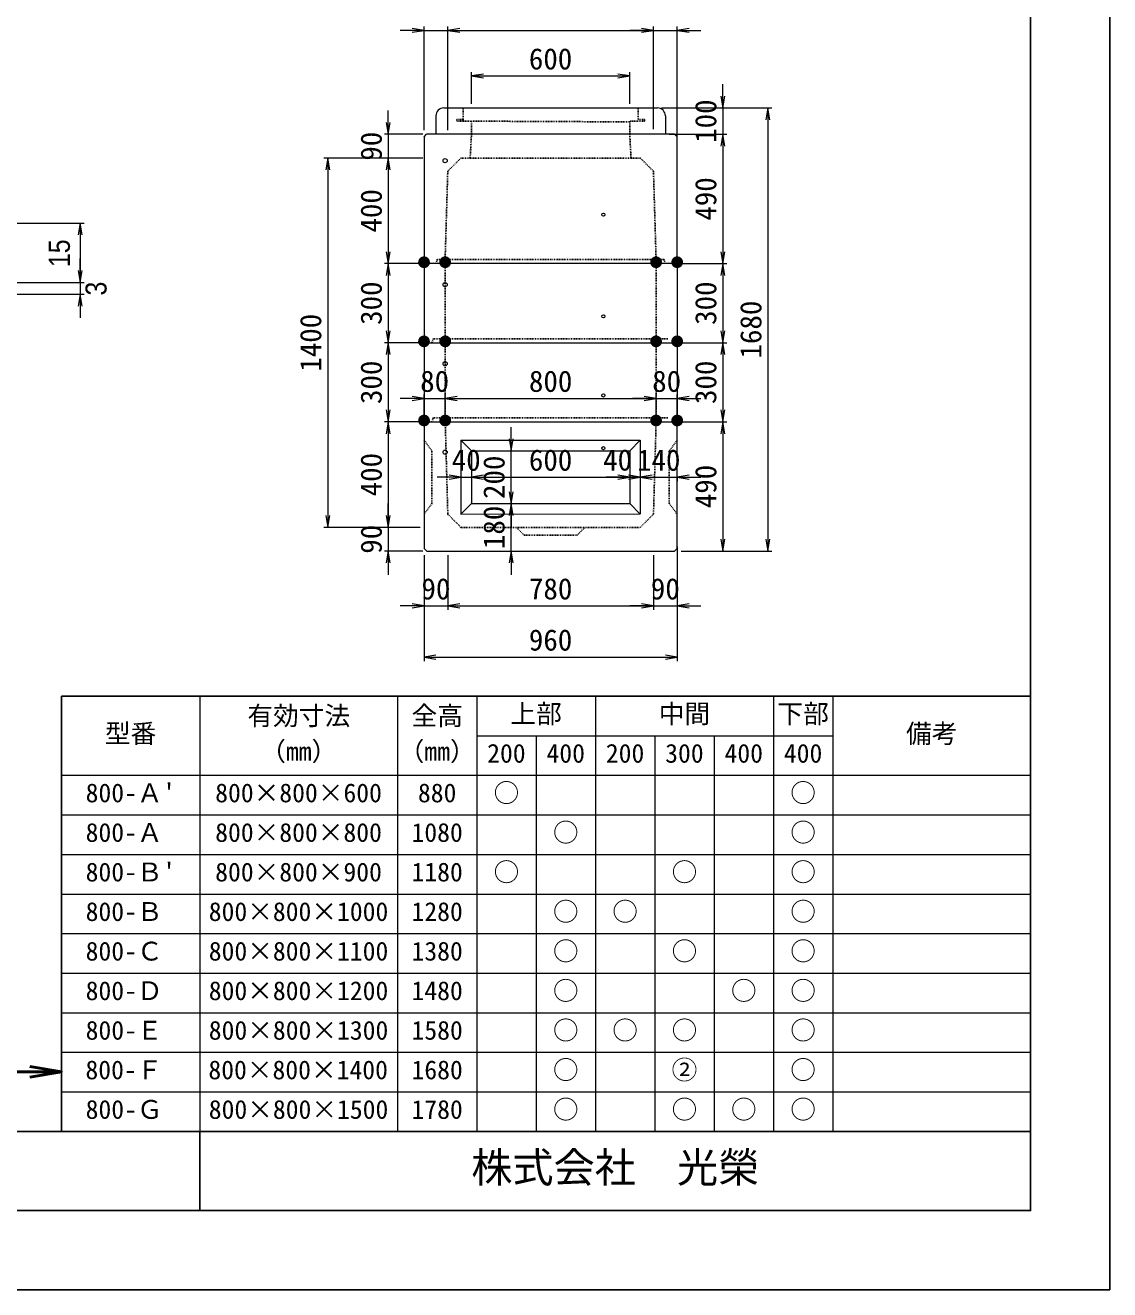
# Model space of a CAD drawing. Units: millimetres, scale not verified. Extents: x -210 to 210, y -148 to 148.
# Drawn here: x 72.9 to 210, y -148.5 to 11.3 of the extents above; entities that cross this region are included whole.
import ezdxf
from ezdxf.enums import TextEntityAlignment as Align

# ---------------------------------------------------------------- set-up
doc = ezdxf.new("R2010")
doc.units = ezdxf.units.MM
doc.linetypes.add('USER2', pattern=[4.7625, 3.175, -1.5875])
doc.layers.add('0-0', color=7, linetype='Continuous')
for name, color, linetype, lineweight in [('0-1_0', 9, 'Continuous', 25), ('0-2_dims', 2, 'Continuous', 13), ('0-3_pen1実線', 4, 'Continuous', 13), ('0-4_pen2実線', 3, 'Continuous', 13), ('0-5_pen3実線', 7, 'Continuous', 18), ('0-6_pen4実線', 6, 'Continuous', 25), ('0-8_pen2破線', 3, 'USER2', 25), ('0-B_draw', 7, 'Continuous', 13)]:
    doc.layers.add(name, color=color, linetype=linetype, lineweight=lineweight)
doc.styles.add('ＭＳ ゴシック', font='')
doc.styles.add('ＭＳ Ｐゴシック', font='')
doc.styles.get('ＭＳ ゴシック').set_extended_font_data('MS Gothic')
doc.styles.get('ＭＳ Ｐゴシック').set_extended_font_data('MS PGothic')

# ---------------------------------------------------------------- blocks, each defined once
blk = doc.blocks.new('部分図 1')
at = {"layer": '0-1_0'}
blk.add_lwpolyline([(0, 0), (12600, 0), (12600, 8910), (0, 8910)], close=True, dxfattribs=at)
at = {"layer": '0-2_dims', "lineweight": 18}
for p, q in [((10000, 4774), (9910, 4774)), ((10000, 4395.8), (10000, 4789)), ((10000, 4774), (10090.4, 4774)), ((10090.4, 4395.8), (10090.4, 4789)), ((10090.4, 4395.8), (10090.4, 4789)), ((10090.4, 4774), (10180.4, 4774)), ((10090.4, 4774), (10870, 4774)), ((10870, 4774), (10780, 4774)), ((10870, 4400), (10870, 4789)), ((10870, 4400), (10870, 4789)), ((10870, 4774), (10960, 4774)), ((10960, 4342), (10960, 4789)), ((10960, 4774), (11050, 4774)), ((10180, 4495), (10180, 4616)), ((10780, 4495), (10780, 4616)), ((10180, 4601), (10780, 4601)), ((11133, 4480), (11133, 4570)), ((9864.56, 4380), (9864.56, 4470)), ((10900, 4480), (11148, 4480)), ((10930, 4480), (11319, 4480)), ((11133, 4480), (11133, 4380)), ((11304, 4480), (11304, 2800)), ((9995, 4380), (9849.56, 4380)), ((9864.56, 4380), (9864.56, 4290)), ((10930, 4380), (11148, 4380)), ((10930, 4380), (11148, 4380)), ((11133, 4380), (11133, 4290)), ((11133, 4380), (11133, 3890)), ((9995, 4290), (9620, 4290)), ((9635, 4290), (9635, 2890)), ((9995, 4290), (9849.56, 4290)), ((9995, 4290), (9849.56, 4290)), ((9864.56, 4290), (9864.56, 4200)), ((9864.56, 4290), (9864.56, 3890)), ((9985, 3890), (9849.56, 3890)), ((9985, 3890), (9849.56, 3890)), ((9864.56, 3890), (9864.56, 3590)), ((10975, 3890), (11148, 3890)), ((10975, 3890), (11148, 3890)), ((11133, 3890), (11133, 3590)), ((9985, 3590), (9849.56, 3590)), ((9985, 3590), (9849.56, 3590)), ((9864.56, 3590), (9864.56, 3290)), ((10975, 3590), (11148, 3590)), ((10975, 3590), (11148, 3590)), ((11133, 3590), (11133, 3290)), ((10000.1, 3378.9), (9910.1, 3378.9)), ((10000.1, 3289.9), (10000.1, 3393.9)), ((10000.1, 3378.9), (10080.51, 3378.9)), ((10080.51, 3305), (10080.51, 3393.9)), ((10080.51, 3305), (10080.51, 3393.9)), ((10080.51, 3378.9), (10170.51, 3378.9)), ((10080.51, 3378.9), (10880.1, 3378.9)), ((10880.1, 3378.9), (10790.1, 3378.9)), ((10880.1, 3305), (10880.1, 3393.9)), ((10880.1, 3305), (10880.1, 3393.9)), ((10880.1, 3378.9), (10960.1, 3378.9)), ((10960.1, 3290), (10960.1, 3393.9)), ((10960.1, 3378.9), (11050.1, 3378.9)), ((9985, 3290), (9849.56, 3290)), ((10015, 3290), (9849.56, 3290)), ((9864.56, 3290), (9864.56, 2890)), ((10330.1, 3180), (10330.1, 3270)), ((10975, 3290), (11148, 3290)), ((10990, 3290), (11148, 3290)), ((11133, 3290), (11133, 2800)), ((10330.1, 3180), (10345.1, 3180)), ((10330.1, 2980), (10330.1, 3180)), ((10140.1, 3080), (10050.1, 3080)), ((10140.1, 3080), (10140.1, 3065)), ((10140.1, 3080), (10180.1, 3080)), ((10180.1, 3080), (10180.1, 3065)), ((10180.1, 3080), (10270.1, 3080)), ((10180.1, 3080), (10180.1, 3065)), ((10180.1, 3080), (10780.1, 3080)), ((10330.1, 2980), (10330.1, 3070)), ((10780.1, 3080), (10690.1, 3080)), ((10820.1, 3080), (10730.1, 3080)), ((10780.1, 3080), (10780.1, 3065)), ((10780.1, 3080), (10780.1, 3065)), ((10780.1, 3080), (10820.1, 3080)), ((10820.1, 3080), (10820.1, 3065)), ((10820.1, 3080), (10910.1, 3080)), ((10820.1, 3080), (10820.1, 3065)), ((10820.1, 3080), (10960.1, 3080)), ((10960.1, 3080), (10960.1, 3065)), ((10960.1, 3080), (11050.1, 3080)), ((9864.56, 2890), (9864.56, 2980)), ((10330.1, 2980), (10345.1, 2980)), ((10330.1, 2800), (10330.1, 2980)), ((10330.1, 2980), (10345.1, 2980)), ((10330.1, 2980), (10330.1, 2890)), ((9970, 2890), (9620, 2890)), ((9985, 2890), (9849.56, 2890)), ((9985, 2890), (9849.56, 2890)), ((9864.56, 2890), (9864.56, 2800)), ((9995, 2800), (9849.56, 2800)), ((9864.56, 2800), (9864.56, 2710)), ((10000.1, 2784.5), (10000.1, 2577)), ((10090.5, 2784.5), (10090.5, 2577)), ((10090.5, 2784.5), (10090.5, 2577)), ((10280.1, 2800), (10345.1, 2800)), ((10330.1, 2800), (10330.1, 2710)), ((10870.1, 2784.5), (10870.1, 2577)), ((10870.1, 2784.5), (10870.1, 2577)), ((10960.1, 2818), (10960.1, 2577)), ((10975, 2800), (11148, 2800)), ((10990, 2800), (11319, 2800)), ((10000.1, 2717.62), (10000.1, 2383)), ((10960.1, 2732), (10960.1, 2383)), ((10000.1, 2592), (9910.1, 2592)), ((10000.1, 2592), (10090.5, 2592)), ((10090.5, 2592), (10180.5, 2592)), ((10090.5, 2592), (10870.1, 2592)), ((10870.1, 2592), (10780.1, 2592)), ((10870.1, 2592), (10960.1, 2592)), ((10960.1, 2592), (11050.1, 2592)), ((10000.1, 2398), (10960.1, 2398))]:
    blk.add_line(p, q, dxfattribs=at)
at = {"layer": '0-2_dims'}
for p, q in [((8336.08, 4043.69), (8711.18, 4043.69)), ((8696.18, 4043.69), (8696.18, 3818.69)), ((8696.18, 3818.69), (8696.18, 3908.69)), ((8336.08, 3818.69), (8711.18, 3818.69)), ((8336.08, 3818.69), (8711.18, 3818.69)), ((8696.18, 3818.69), (8696.18, 3773.69)), ((8336.08, 3773.69), (8711.18, 3773.69)), ((8696.18, 3773.69), (8696.18, 3683.69))]:
    blk.add_line(p, q, dxfattribs=at)
at = {"layer": '0-2_dims', "lineweight": 50}
blk.add_line((8625, 826), (8390, 826), dxfattribs=at)
at = {"layer": '0-2_dims', "lineweight": 18}
for points in [[(9955, 4766.5), (10000, 4774), (9955, 4781.5)], [(10135.4, 4781.5), (10090.4, 4774), (10135.4, 4766.5)], [(10135.4, 4781.5), (10090.4, 4774), (10135.4, 4766.5)], [(10825, 4766.5), (10870, 4774), (10825, 4781.5)], [(10825, 4766.5), (10870, 4774), (10825, 4781.5)], [(11005, 4781.5), (10960, 4774), (11005, 4766.5)], [(10225, 4608.5), (10180, 4601), (10225, 4593.5)], [(10735, 4593.5), (10780, 4601), (10735, 4608.5)], [(11125.5, 4525), (11133, 4480), (11140.5, 4525)], [(11311.5, 4435), (11304, 4480), (11296.5, 4435)], [(9857.06, 4425), (9864.56, 4380), (9872.06, 4425)], [(11140.5, 4335), (11133, 4380), (11125.5, 4335)], [(11140.5, 4335), (11133, 4380), (11125.5, 4335)], [(9642.5, 4245), (9635, 4290), (9627.5, 4245)], [(9872.06, 4245), (9864.56, 4290), (9857.06, 4245)], [(9872.06, 4245), (9864.56, 4290), (9857.06, 4245)], [(9857.06, 3935), (9864.56, 3890), (9872.06, 3935)], [(11125.5, 3935), (11133, 3890), (11140.5, 3935)], [(9872.06, 3845), (9864.56, 3890), (9857.06, 3845)], [(11140.5, 3845), (11133, 3890), (11125.5, 3845)], [(9857.06, 3635), (9864.56, 3590), (9872.06, 3635)], [(11125.5, 3635), (11133, 3590), (11140.5, 3635)], [(9872.06, 3545), (9864.56, 3590), (9857.06, 3545)], [(11140.5, 3545), (11133, 3590), (11125.5, 3545)], [(9955.1, 3371.4), (10000.1, 3378.9), (9955.1, 3386.4)], [(10125.51, 3386.4), (10080.51, 3378.9), (10125.51, 3371.4)], [(10125.51, 3386.4), (10080.51, 3378.9), (10125.51, 3371.4)], [(10835.1, 3371.4), (10880.1, 3378.9), (10835.1, 3386.4)], [(10835.1, 3371.4), (10880.1, 3378.9), (10835.1, 3386.4)], [(11005.1, 3386.4), (10960.1, 3378.9), (11005.1, 3371.4)], [(9857.06, 3335), (9864.56, 3290), (9872.06, 3335)], [(11125.5, 3335), (11133, 3290), (11140.5, 3335)], [(9872.06, 3245), (9864.56, 3290), (9857.06, 3245)], [(11140.5, 3245), (11133, 3290), (11125.5, 3245)], [(10322.6, 3225), (10330.1, 3180), (10337.6, 3225)], [(10095.1, 3072.5), (10140.1, 3080), (10095.1, 3087.5)], [(10225.1, 3087.5), (10180.1, 3080), (10225.1, 3072.5)], [(10225.1, 3087.5), (10180.1, 3080), (10225.1, 3072.5)], [(10735.1, 3072.5), (10780.1, 3080), (10735.1, 3087.5)], [(10735.1, 3072.5), (10780.1, 3080), (10735.1, 3087.5)], [(10775.1, 3072.5), (10820.1, 3080), (10775.1, 3087.5)], [(10865.1, 3087.5), (10820.1, 3080), (10865.1, 3072.5)], [(11005.1, 3087.5), (10960.1, 3080), (11005.1, 3072.5)], [(10322.6, 3025), (10330.1, 2980), (10337.6, 3025)], [(10337.6, 2935), (10330.1, 2980), (10322.6, 2935)], [(9627.5, 2935), (9635, 2890), (9642.5, 2935)], [(9857.06, 2935), (9864.56, 2890), (9872.06, 2935)], [(9857.06, 2935), (9864.56, 2890), (9872.06, 2935)], [(11125.5, 2845), (11133, 2800), (11140.5, 2845)], [(11296.5, 2845), (11304, 2800), (11311.5, 2845)], [(9872.06, 2755), (9864.56, 2800), (9857.06, 2755)], [(10337.6, 2755), (10330.1, 2800), (10322.6, 2755)], [(9955.1, 2584.5), (10000.1, 2592), (9955.1, 2599.5)], [(10135.5, 2599.5), (10090.5, 2592), (10135.5, 2584.5)], [(10135.5, 2599.5), (10090.5, 2592), (10135.5, 2584.5)], [(10825.1, 2584.5), (10870.1, 2592), (10825.1, 2599.5)], [(10825.1, 2584.5), (10870.1, 2592), (10825.1, 2599.5)], [(11005.1, 2599.5), (10960.1, 2592), (11005.1, 2584.5)], [(10045.1, 2405.5), (10000.1, 2398), (10045.1, 2390.5)], [(10915.1, 2390.5), (10960.1, 2398), (10915.1, 2405.5)]]:
    blk.add_lwpolyline(points, dxfattribs=at)
at = {"layer": '0-2_dims'}
for points in [[(8703.68, 3998.69), (8696.18, 4043.69), (8688.68, 3998.69)], [(8688.68, 3863.69), (8696.18, 3818.69), (8703.68, 3863.69)], [(8688.68, 3863.69), (8696.18, 3818.69), (8703.68, 3863.69)], [(8703.68, 3728.69), (8696.18, 3773.69), (8688.68, 3728.69)]]:
    blk.add_lwpolyline(points, dxfattribs=at)
at = {"layer": '0-2_dims', "lineweight": 50}
blk.add_lwpolyline([(8505, 806), (8625, 826), (8505, 846)], dxfattribs=at)
at = {"layer": '0-3_pen1実線'}
blk.add_line((10780, 4427.02), (10782.98, 4430), dxfattribs=at)
at = {"layer": '0-4_pen2実線'}
blk.add_line((10836, 4436), (10836, 4430), dxfattribs=at)
for centre, radius in [((10080, 4280), 8), ((10680, 4075), 6), ((10080, 3810), 8), ((10680, 3690), 6), ((10080, 3510), 8), ((10680, 3390), 6), ((10080.1, 3175), 8), ((10680.1, 3190), 6)]:
    blk.add_circle(centre, radius, dxfattribs=at)
at = {"layer": '0-5_pen3実線'}
for p, q in [((10075, 4480), (10885, 4480)), ((10045, 4450), (10045, 4380)), ((10915, 4450), (10915, 4380)), ((10950, 4380), (10010, 4380)), ((10960, 4370), (10950, 4380)), ((10960, 3890), (10960, 4370)), ((10000, 3890), (10000, 3590)), ((10960, 3890), (10000, 3890)), ((10960, 3890), (10960, 3590)), ((10000, 3590), (10000, 3290)), ((10000, 3590), (10960, 3590)), ((10960, 3590), (10960, 3290)), ((10000, 3290), (10960, 3290)), ((10000.1, 3290), (10000.1, 2810)), ((10960.1, 2810), (10960.1, 3290)), ((10480.1, 3220), (10820.1, 3220)), ((10820.1, 3220), (10780.1, 3180)), ((10820.1, 3220), (10820.1, 2940)), ((10480.1, 3180), (10780.1, 3180)), ((10780.1, 3180), (10780.1, 2980)), ((10480.1, 2980), (10780.1, 2980)), ((10780.1, 2980), (10820.1, 2940)), ((10140.1, 2940), (10818.63, 2941.47)), ((10000.1, 2810), (10010.1, 2800)), ((10010.1, 2800), (10950.1, 2800)), ((10960.1, 2810), (10950.1, 2800)), ((9150, 2250), (9150, 600)), ((9900, 2250), (9900, 600)), ((10200, 2250), (10200, 600)), ((10650, 2250), (10650, 600)), ((11325, 2250), (11325, 600)), ((11550, 2250), (11550, 600)), ((10200, 2100), (11550, 2100)), ((10425, 2100), (10425, 600)), ((10875, 2100), (10875, 600)), ((11100, 2100), (11100, 600)), ((8625, 1950), (12300, 1950)), ((8625, 1800), (12300, 1800)), ((8625, 1650), (12300, 1650)), ((8625, 1500), (12300, 1500)), ((8625, 1350), (12300, 1350)), ((8625, 1200), (12300, 1200)), ((8625, 1050), (12300, 1050)), ((8625, 900), (12300, 900)), ((8625, 750), (12300, 750))]:
    blk.add_line(p, q, dxfattribs=at)
for centre, start, end in [((10075, 4450), 90, 180), ((10885, 4450), 0, 90)]:
    blk.add_arc(centre, 30, start, end, dxfattribs=at)
at = {"layer": '0-6_pen4実線'}
for p, q in [((12300, 3600), (12300, 2100)), ((8625, 2250), (12300, 2250)), ((8625, 2250), (8625, 600)), ((12300, 2100), (12300, 600)), ((300, 600), (12300, 600)), ((9150, 600), (9150, 300))]:
    blk.add_line(p, q, dxfattribs=at)
blk.add_lwpolyline([(300, 300), (12300, 300), (12300, 8610), (300, 8610)], close=True, dxfattribs=at)
at = {"layer": '0-8_pen2破線'}
for p, q in [((10148, 4480), (10148, 4430)), ((10812, 4480), (10812, 4436)), ((10124, 4436), (10148, 4436)), ((10124, 4436), (10124, 4430)), ((10124, 4430), (10780, 4427.02)), ((10180, 4430), (10180, 4380)), ((10780, 4430), (10780, 4380)), ((10836, 4430), (10780, 4430)), ((10836, 4436), (10812, 4436)), ((10180, 4380), (10175, 4290)), ((10785, 4290), (10780, 4380)), ((10090, 4240), (10140, 4290)), ((10480, 4290), (10140, 4290)), ((10820, 4290), (10480, 4290)), ((10820, 4290), (10870, 4240)), ((10090, 4240), (10080, 3905)), ((10870, 4240), (10880, 3905)), ((10050, 3905), (10045, 3890)), ((10480, 3905), (10050, 3905)), ((10080, 3890), (10080, 3605)), ((10910, 3905), (10480, 3905)), ((10880, 3890), (10880, 3605)), ((10910, 3905), (10915, 3890)), ((10030, 3590), (10035, 3605)), ((10480, 3605), (10035, 3605)), ((10925, 3605), (10480, 3605)), ((10080, 3590), (10080, 3305)), ((10880, 3590), (10880, 3305)), ((10030, 3290), (10035, 3305)), ((10480, 3305), (10035, 3305)), ((10090.1, 2940), (10080.51, 3290)), ((10925, 3305), (10480, 3305)), ((10000.1, 3220), (10030.1, 3180)), ((10960.1, 3220), (10930.1, 3180)), ((10930.1, 3180), (10930.1, 2980)), ((10930.1, 2980), (10960.1, 2940)), ((10140.1, 2890), (10090.1, 2940)), ((10140.1, 2890), (10820.1, 2890)), ((10380.1, 2860), (10350.1, 2890)), ((10580.1, 2860), (10610.1, 2890)), ((10380.1, 2860), (10580.1, 2860))]:
    blk.add_line(p, q, dxfattribs=at)
for points in [[(10880.1, 3290), (10870.1, 2940), (10820.1, 2890)], [(10030.1, 3180), (10030.1, 2980), (10000.1, 2940)]]:
    blk.add_lwpolyline(points, dxfattribs=at)
at = {"layer": '0-B_draw'}
for p, q in [((10000, 4370), (10010, 4380)), ((10000, 4370), (10000, 3890)), ((10140.1, 3220), (10480.1, 3220)), ((10140.1, 3220), (10140.1, 2940)), ((10140.1, 3220), (10180.1, 3180)), ((10180.1, 3180), (10480.1, 3180)), ((10180.1, 3180), (10180.1, 2980)), ((10180.1, 2980), (10140.1, 2940)), ((10180.1, 2980), (10480.1, 2980))]:
    blk.add_line(p, q, dxfattribs=at)
at = {"layer": '0-2_dims', "color": 7, "style": 'ＭＳ ゴシック'}
for s, p in [('600', (10397.5, 4601.5)), ('80', (9985.31, 3379.4)), ('800', (10397.81, 3379.4)), ('80', (10865.1, 3379.4)), ('40', (10105.1, 3080.5)), ('600', (10397.6, 3080.5)), ('40', (10679.1, 3081)), ('140', (10807.6, 3080.5)), ('90', (9990.3, 2592.5)), ('780', (10397.8, 2592.5)), ('90', (10860.1, 2592.5)), ('960', (10397.6, 2398.5))]:
    blk.add_text(s, height=80.65, dxfattribs=at).set_placement(p, align=Align.BOTTOM_LEFT)
for s, p in [('100', (11132.5, 4347.5)), ('90', (9864.06, 4280)), ('490', (11132.5, 4052.5)), ('400', (9864.06, 4007.5)), ('300', (9864.06, 3657.5)), ('300', (11132.5, 3657.5)), ('1680', (11303.5, 3530)), ('1400', (9634.5, 3480)), ('300', (9864.06, 3357.5)), ('300', (11132.5, 3357.5)), ('400', (9864.06, 3007.5)), ('200', (10329.6, 2997.5)), ('490', (11132.5, 2962.5)), ('180', (10329.6, 2807.5)), ('90', (9864.06, 2790))]:
    blk.add_text(s, height=80.65, rotation=90, dxfattribs=at).set_placement(p, align=Align.BOTTOM_LEFT)
at = {"layer": '0-2_dims', "color": 7, "style": 'ＭＳ Ｐゴシック', "width": 0.9}
for s, p in [('15', (8681.18, 3876.65)), ('3', (8820.27, 3768.92))]:
    blk.add_text(s, height=79.98, rotation=90, dxfattribs=at).set_placement(p, align=Align.BOTTOM_LEFT)
at = {"layer": '0-2_dims', "color": 1, "style": 'ＭＳ ゴシック'}
for p in [(9975, 3864.9), (10055.1, 3865.08), (10855, 3864.9), (10934.9, 3865), (9974.9, 3565), (10055.4, 3565.04), (10855, 3565), (10934.8, 3565.01), (9975.06, 3265), (10055.2, 3265), (10854.9, 3265.02), (10935, 3264.94)]:
    blk.add_text('●', height=36.66, dxfattribs=at).set_placement(p, align=Align.BOTTOM_LEFT)
at = {"layer": '0-5_pen3実線', "style": 'ＭＳ ゴシック'}
for s, height, p in [('有効寸法', 71.47, (9330.03, 2118.76)), ('全高', 71.47, (9952.52, 2118.76)), ('上部', 71.51, (10327.46, 2126.23)), ('中間', 71.46, (10890.02, 2126.26)), ('下部', 71.52, (11339.95, 2126.23)), ('型番', 71.47, (8790.02, 2051.26)), ('備考', 71.45, (11827.54, 2051.27)), ('（mm）', 71.49, (9378.73, 1983.74)), ('（mm）', 71.49, (9903.73, 1983.74)), ('200', 71.47, (10239.39, 1976.26)), ('400', 71.46, (10464.4, 1976.27)), ('200', 71.47, (10689.39, 1976.26)), ('300', 71.47, (10914.39, 1976.26)), ('400', 71.46, (11139.4, 1976.27)), ('400', 71.46, (11364.4, 1976.27)), ("800-Ａ'", 71.47, (8716.9, 1826.26)), ('800×800×600', 71.48, (9208.14, 1826.25)), ('880', 71.47, (9976.89, 1826.26)), ('○', 71.37, (10263.83, 1826.33)), ('○', 71.37, (11388.83, 1826.33)), ('○', 71.37, (10488.83, 1676.33)), ('○', 71.37, (11388.83, 1676.33)), ('800-Ａ ', 71.46, (8716.92, 1676.26)), ('800×800×800', 71.48, (9208.14, 1676.25)), ('1080', 71.47, (9952.51, 1676.26)), ("800-Ｂ'", 71.47, (8716.9, 1526.26)), ('800×800×900', 71.48, (9208.14, 1526.25)), ('1180', 71.47, (9952.51, 1526.26)), ('○', 71.37, (10263.83, 1526.33)), ('○', 71.37, (10938.83, 1526.33)), ('○', 71.37, (11388.83, 1526.33)), ('800-Ｂ ', 71.46, (8716.92, 1376.26)), ('800×800×1000', 71.48, (9183.76, 1376.25)), ('1280', 71.47, (9952.51, 1376.26)), ('○', 71.37, (10488.83, 1376.33)), ('○', 71.37, (10713.83, 1376.33)), ('○', 71.37, (11388.83, 1376.33)), ('800-Ｃ ', 71.46, (8716.92, 1226.26)), ('800×800×1100', 71.48, (9183.76, 1226.25)), ('1380', 71.47, (9952.51, 1226.26)), ('○', 71.37, (10488.83, 1226.33)), ('○', 71.37, (10938.83, 1226.33)), ('○', 71.37, (11388.83, 1226.33)), ('800-Ｄ ', 71.47, (8716.91, 1076.26)), ('800×800×1200', 71.48, (9183.76, 1076.25)), ('1480', 71.47, (9952.51, 1076.26)), ('○', 71.37, (10488.83, 1076.33)), ('○', 71.37, (11163.83, 1076.33)), ('○', 71.37, (11388.83, 1076.33)), ('800-Ｅ ', 71.47, (8716.9, 926.26)), ('800×800×1300', 71.48, (9183.76, 926.25)), ('1580', 71.47, (9952.51, 926.26)), ('○', 71.37, (10488.83, 926.33)), ('○', 71.37, (10713.83, 926.33)), ('○', 71.37, (10938.83, 926.33)), ('○', 71.37, (11388.83, 926.33)), ('800-Ｆ ', 71.45, (8716.23, 776.27)), ('800×800×1400', 71.48, (9182.34, 776.25)), ('1680', 71.47, (9952.51, 776.26)), ('○', 71.37, (10488.83, 776.33)), ('②', 71.47, (10938.76, 776.26)), ('○', 71.37, (11388.83, 776.33)), ('800-Ｇ ', 71.47, (8716.9, 626.26)), ('○', 71.37, (10488.83, 626.33)), ('○', 71.37, (10938.83, 626.33)), ('○', 71.37, (11163.83, 626.33)), ('○', 71.37, (11388.83, 626.33)), ('800×800×1500', 71.48, (9183.76, 626.25)), ('1780', 71.47, (9952.51, 626.26)), ('株式会社\u3000光榮', 114.4, (10179.07, 372.01))]:
    blk.add_text(s, height=height, dxfattribs=at).set_placement(p, align=Align.BOTTOM_LEFT)

msp = doc.modelspace()

# ---------------------------------------------------------------- block references
at = {"layer": '0-0', "xscale": 0.0333333, "yscale": 0.0333333}
msp.add_blockref('部分図 1', (-210, -148.5), dxfattribs=at)

doc.saveas('drawing.dxf')
